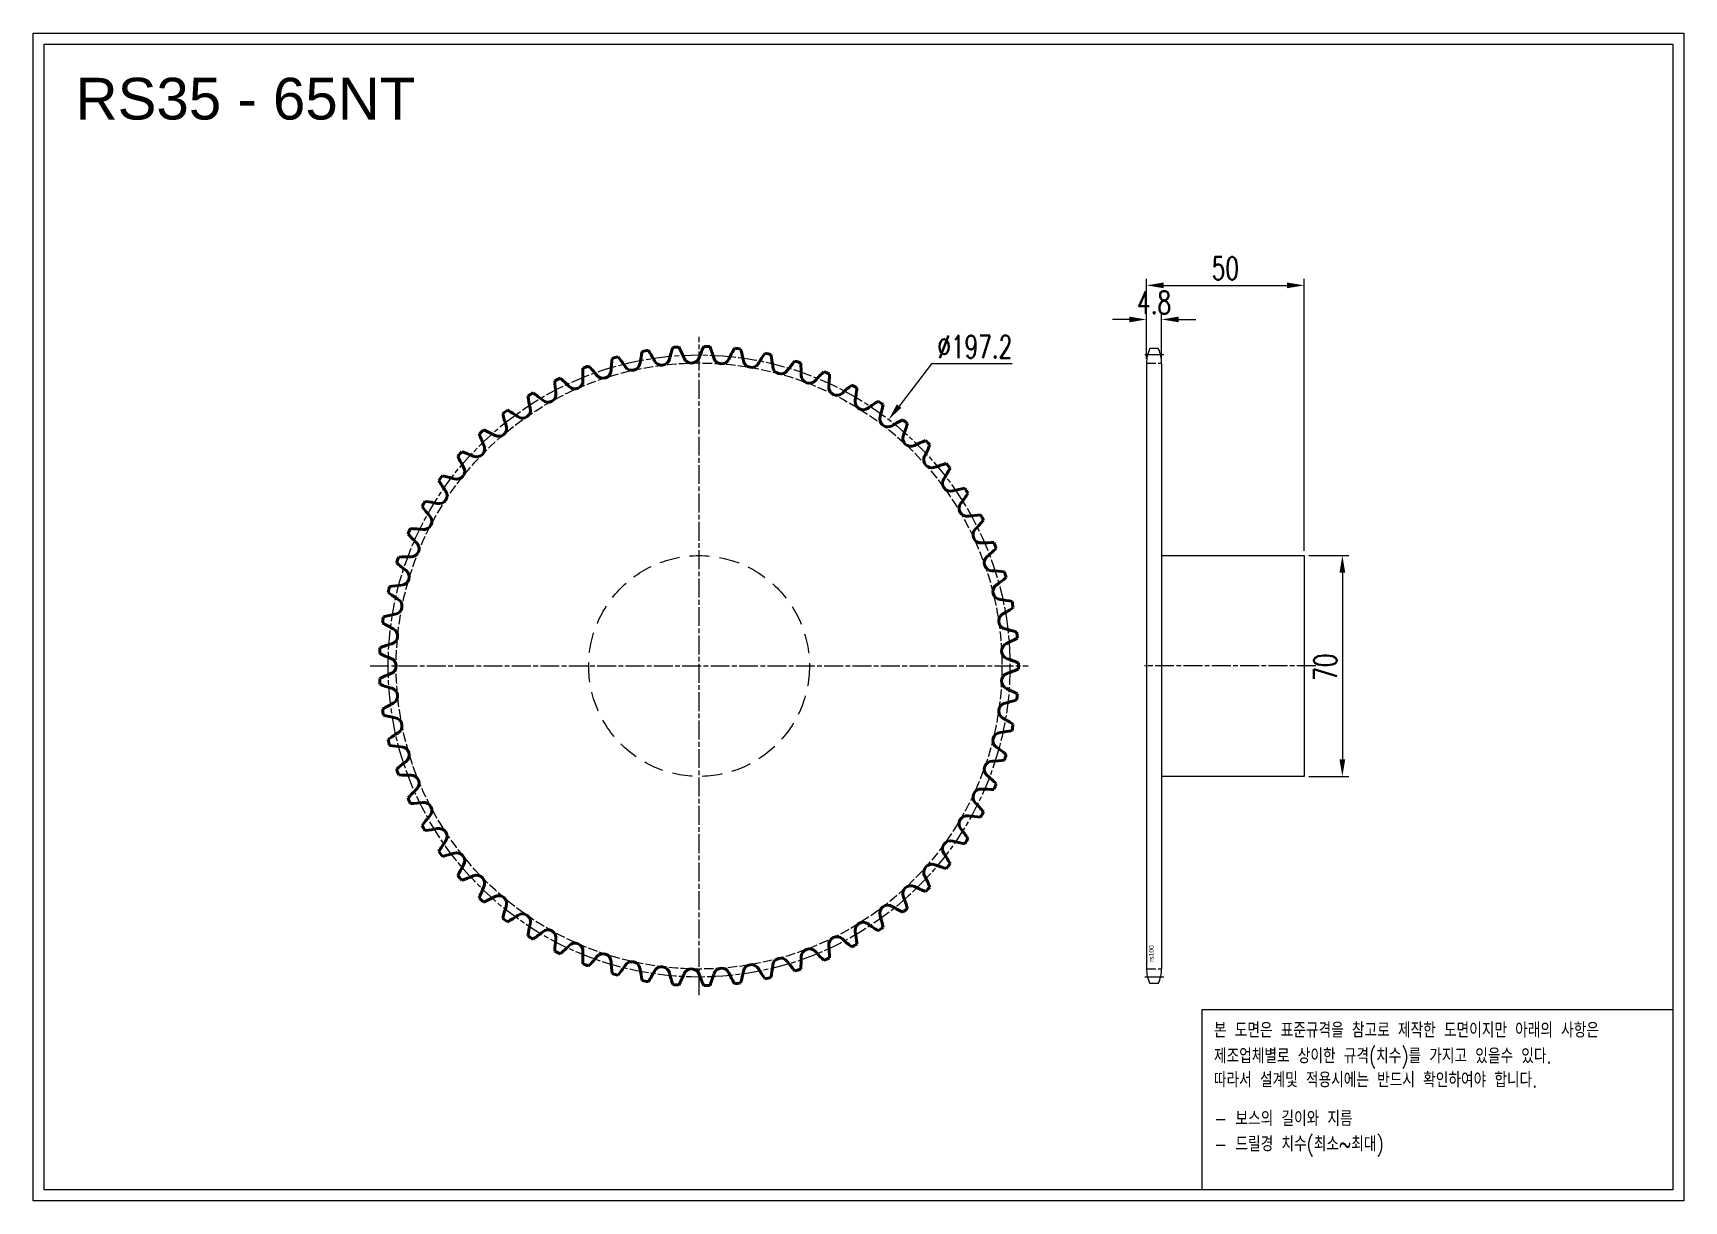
# Model space of a CAD drawing. Header units: millimetres. Extents: x -41599 to -41075, y 2587 to 2957.
import ezdxf

# ---------------------------------------------------------------- set-up
doc = ezdxf.new("R2010")
doc.units = ezdxf.units.MM
for name, pattern in [('AM_ISO02W050', [7.5, 6, -1.5]), ('AM_ISO02W050x2', [3.75, 3, -0.75]), ('AM_ISO08W050', [18, 12, -1.5, 3, -1.5]), ('AM_ISO08W050x2', [9, 6, -0.75, 1.5, -0.75]), ('HIDDEN', [9.525, 6.35, -3.175])]:
    doc.linetypes.add(name, pattern=pattern)
for name, color, linetype, lineweight in [('AM_0N', 7, 'Continuous', 50), ('AM_3N', 6, 'AM_ISO02W050', 25), ('AM_7', 4, 'AM_ISO08W050', 25), ('AM_7N', 4, 'AM_ISO08W050', 25)]:
    doc.layers.add(name, color=color, linetype=linetype, lineweight=lineweight)
doc.layers.add('HL', color=2, linetype='HIDDEN')
doc.layers.add('S-DIM', color=7, linetype='Continuous')
doc.styles.add('HAN', font='ROMANS.shx', dxfattribs={"width": 0.7, "bigfont": 'whgtxt.shx'})
doc.styles.add('HSG', font='SIMPLEX.shx', dxfattribs={"width": 0.7, "bigfont": 'HSG.shx'})
doc.styles.get("Standard").update_dxf_attribs({"font": 'arial.ttf'})
doc.dimstyles.new('APP16', dxfattribs={"dimscale": 3, "dimtxt": 2.4, "dimasz": 1.8, "dimexe": 0.7, "dimexo": 0.5, "dimgap": 0.6, "dimtad": 1, "dimtoh": 1, "dimdec": 1, "dimrnd": 0.01, "dimzin": 9, "dimdsep": 46, "dimtxsty": 'HSG', "dimcen": 0, "dimclrd": 1, "dimclre": 1, "dimclrt": 256, "dimazin": 2, "dimtp": 1, "dimtm": 1, "dimtfac": 0.5, "dimtdec": 1, "dimtofl": 0, "dimtmove": 0, "dimatfit": 3, "dimfxl": 0, "dimtvp": 1, "dimtolj": 2, "dimlwd": -1, "dimlwe": -1, "dimarcsym": 0})

# ---------------------------------------------------------------- blocks, each defined once
blk = doc.blocks.new('*D1')
at = {"layer": 'Defpoints', "color": 0, "transparency": 16777216}
for p in [(-41195.82, 2791.41), (-41195.82, 2721.41), (-41183.71, 2721.41)]:
    blk.add_point(p, dxfattribs=at)
at = {"layer": 'S-DIM', "color": 1, "transparency": 16777216}
for p, q in [((-41194.32, 2791.41), (-41181.61, 2791.41)), ((-41183.71, 2786.01), (-41183.71, 2726.81)), ((-41194.32, 2721.41), (-41181.61, 2721.41))]:
    blk.add_line(p, q, dxfattribs=at)
for points in [[(-41184.61, 2786.01), (-41182.81, 2786.01), (-41183.71, 2791.41)], [(-41184.61, 2726.81), (-41182.81, 2726.81), (-41183.71, 2721.41)]]:
    blk.add_solid(points, dxfattribs=at)
at = {"layer": 'S-DIM', "transparency": 16777216, "insert": (-41189.11, 2756.02), "char_height": 7.2, "attachment_point": 5, "rotation": 90, "style": 'HSG'}
blk.add_mtext('\\A2;70', dxfattribs=at)
blk = doc.blocks.new('*D2')
at = {"layer": 'Defpoints', "color": 0, "transparency": 16777216}
for p in [(-41241.02, 2866.24), (-41245.82, 2852.26), (-41241.02, 2852.26)]:
    blk.add_point(p, dxfattribs=at)
at = {"layer": 'S-DIM', "color": 1, "transparency": 16777216}
for p, q in [((-41251.22, 2866.24), (-41256.62, 2866.24)), ((-41245.82, 2853.76), (-41245.82, 2868.34)), ((-41241.02, 2853.76), (-41241.02, 2868.34)), ((-41235.62, 2866.24), (-41230.22, 2866.24))]:
    blk.add_line(p, q, dxfattribs=at)
for points in [[(-41251.22, 2867.14), (-41251.22, 2865.34), (-41245.82, 2866.24)], [(-41235.62, 2867.14), (-41235.62, 2865.34), (-41241.02, 2866.24)]]:
    blk.add_solid(points, dxfattribs=at)
at = {"layer": 'S-DIM', "transparency": 16777216, "insert": (-41243.42, 2871.64), "char_height": 7.2, "attachment_point": 5, "style": 'HSG'}
blk.add_mtext('\\A2;4.8', dxfattribs=at)
blk = doc.blocks.new('*D3')
at = {"layer": 'Defpoints', "color": 0, "transparency": 16777216}
for p in [(-41195.82, 2877.04), (-41245.82, 2852.26), (-41195.82, 2791.41)]:
    blk.add_point(p, dxfattribs=at)
at = {"layer": 'S-DIM', "color": 1, "transparency": 16777216}
for p, q in [((-41245.82, 2853.76), (-41245.82, 2879.14)), ((-41240.42, 2877.04), (-41201.22, 2877.04)), ((-41195.82, 2792.91), (-41195.82, 2879.14))]:
    blk.add_line(p, q, dxfattribs=at)
for points in [[(-41240.42, 2877.94), (-41240.42, 2876.14), (-41245.82, 2877.04)], [(-41201.22, 2877.94), (-41201.22, 2876.14), (-41195.82, 2877.04)]]:
    blk.add_solid(points, dxfattribs=at)
at = {"layer": 'S-DIM', "transparency": 16777216, "insert": (-41220.82, 2882.44), "char_height": 7.2, "attachment_point": 5, "style": 'HSG'}
blk.add_mtext('\\A2;50', dxfattribs=at)
blk = doc.blocks.new('*D4')
at = {"layer": 'Defpoints', "color": 0, "transparency": 16777216}
for p in [(-41327.55, 2834.52), (-41447.81, 2678.29)]:
    blk.add_point(p, dxfattribs=at)
at = {"layer": 'S-DIM', "color": 1, "transparency": 16777216}
for p, q in [((-41313.94, 2852.2), (-41324.26, 2838.8)), ((-41288.38, 2852.2), (-41313.94, 2852.2))]:
    blk.add_line(p, q, dxfattribs=at)
blk.add_solid([(-41324.97, 2839.35), (-41323.54, 2838.25), (-41327.55, 2834.52)], dxfattribs=at)
at = {"layer": 'S-DIM', "transparency": 16777216, "insert": (-41300.26, 2857.6), "char_height": 7.2, "attachment_point": 5, "style": 'HSG'}
blk.add_mtext('\\A2;∅197.2', dxfattribs=at)
blk = doc.blocks.new('notice1')
at = {"color": 4}
blk.add_lwpolyline([(-22142.12, 1735.9), (-22053.8, 1735.9), (-22053.8, 1702.07), (-22142.12, 1702.07)], close=True, dxfattribs=at)
at = {"color": 4, "style": 'HAN', "width": 0.8}
for s, p in [('본 도면은 표준규격을 참고로 제작한 도면이지만 아래의 사항은', (-22139.9, 1730.62)), ('제조업체별로 상이한 규격(치수)를 가지고 있을수 있다.', (-22139.9, 1725.78)), ('따라서 설계및 적용시에는 반드시 확인하여야 합니다.', (-22139.9, 1721.28)), ('- 보스의 길이와 지름', (-22139.9, 1714.03)), ('- 드릴경 치수(최소~최대)', (-22139.9, 1709.27))]:
    blk.add_text(s, height=2.7949, dxfattribs=at).set_placement(p)

msp = doc.modelspace()

# ---------------------------------------------------------------- linework, layer by layer
for p, q in [((-41242.09, 2857.06), (-41244.75, 2857.06)), ((-41245.82, 2852.26), (-41245.82, 2660.55)), ((-41241.02, 2852.26), (-41241.02, 2660.55)), ((-41242.09, 2655.75), (-41244.75, 2655.75))]:
    msp.add_line(p, q)
for points in [[(-41598.87, 2957.01), (-41075.39, 2957.01), (-41075.39, 2586.87), (-41598.87, 2586.87)], [(-41595.35, 2953.49), (-41078.91, 2953.49), (-41078.91, 2590.39), (-41595.35, 2590.39)]]:
    msp.add_lwpolyline(points, close=True)
msp.add_lwpolyline([(-41241.02, 2791.41), (-41195.82, 2791.41), (-41195.82, 2721.41), (-41241.02, 2721.41)])
for centre, start, end in [((-41234.52, 2852.26), 154.8633, 180), ((-41252.32, 2852.26), 0, 25.1367), ((-41234.52, 2660.55), 180, 205.1367), ((-41252.32, 2660.55), 334.8633, 0)]:
    msp.add_arc(centre, 11.3, start, end)
at = {"layer": 'AM_0N'}
for centre, radius, start, end in [((-41374.79, 2848.14), 40.84, 171.8837, 177.3077), ((-41387.68, 2756.41), 101.32, 104.6875, 105.7741), ((-41445.3, 2828.95), 40.84, 33.1538, 38.5778), ((-41365.99, 2846.47), 40.84, 166.3453, 171.7692), ((-41387.68, 2756.41), 101.32, 99.149, 100.2356), ((-41438.03, 2834.17), 40.84, 27.6154, 33.0393), ((-41399.56, 2854.29), 2.57, 207.6154, 346.2308), ((-41357.4, 2843.96), 40.84, 160.8068, 166.2308), ((-41387.68, 2756.41), 101.32, 93.6105, 94.6972), ((-41430.29, 2838.66), 40.84, 22.0769, 27.5009), ((-41390.06, 2854.98), 2.57, 202.0769, 340.6923), ((-41349.09, 2840.63), 40.84, 155.2684, 160.6923), ((-41387.68, 2756.41), 101.32, 88.0721, 89.1587), ((-41422.15, 2842.39), 40.84, 16.5385, 21.9624), ((-41380.54, 2854.75), 2.57, 196.5385, 335.1538), ((-41341.15, 2836.51), 40.84, 149.7299, 155.1538), ((-41387.68, 2756.41), 101.32, 82.5336, 83.6202), ((-41413.69, 2845.32), 40.84, 11, 16.424), ((-41371.08, 2853.6), 2.57, 191, 329.6154), ((-41333.63, 2831.64), 40.84, 144.1914, 149.6154), ((-41387.68, 2756.41), 101.32, 76.9951, 78.0818), ((-41404.99, 2847.41), 40.84, 5.4615, 10.8855), ((-41326.62, 2826.08), 40.84, 138.653, 144.0769), ((-41387.68, 2756.41), 101.32, 71.4567, 72.5433), ((-41383.7, 2848.96), 40.84, 177.4222, 182.8462), ((-41387.68, 2756.41), 101.32, 110.2259, 111.3125), ((-41452.03, 2823.05), 40.84, 38.6923, 44.1163), ((-41418.15, 2850.18), 2.57, 218.6923, 357.3077), ((-41408.96, 2852.69), 2.57, 213.1538, 351.7692), ((-41361.78, 2851.54), 2.57, 185.4615, 324.0769), ((-41396.12, 2848.66), 40.84, 359.9231, 5.347), ((-41352.71, 2848.6), 2.57, 179.9231, 318.5385), ((-41320.18, 2819.86), 40.84, 133.1145, 138.5385), ((-41387.68, 2756.41), 101.32, 65.9182, 67.0049), ((-41387.18, 2849.04), 40.84, 354.3846, 359.8086), ((-41387.68, 2756.41), 101.32, 121.3028, 122.3895), ((-41463.63, 2809.44), 40.84, 49.7692, 55.1932), ((-41435.6, 2842.58), 2.57, 229.7692, 8.3846), ((-41387.68, 2756.41), 101.32, 115.7644, 116.851), ((-41392.65, 2848.91), 40.84, 182.9607, 188.3846), ((-41458.16, 2816.52), 40.84, 44.2308, 49.6547), ((-41427.06, 2846.8), 2.57, 224.2308, 2.8462), ((-41343.98, 2844.8), 2.57, 174.3846, 313), ((-41314.38, 2813.05), 40.84, 127.576, 133), ((-41387.68, 2756.41), 101.32, 60.3798, 61.4664), ((-41378.24, 2848.56), 40.84, 348.8462, 354.2701), ((-41387.68, 2756.41), 101.32, 126.8413, 127.9279), ((-41468.4, 2801.86), 40.84, 55.3077, 60.7316), ((-41443.69, 2837.55), 2.57, 235.3077, 13.9231), ((-41401.56, 2848), 40.84, 188.4991, 193.9231), ((-41335.65, 2840.17), 2.57, 168.8462, 307.4615), ((-41309.25, 2805.71), 40.84, 122.0376, 127.4615), ((-41387.68, 2756.41), 101.32, 54.8413, 55.9279), ((-41369.39, 2847.22), 40.84, 343.3077, 348.7316), ((-41451.26, 2831.77), 2.57, 240.8462, 19.4615), ((-41410.33, 2846.23), 40.84, 194.0376, 199.4615), ((-41327.81, 2834.75), 2.57, 163.3077, 301.9231), ((-41304.86, 2797.91), 40.84, 116.4991, 121.9231), ((-41387.68, 2756.41), 101.32, 49.3028, 50.3895), ((-41360.71, 2845.03), 40.84, 337.7692, 343.1932), ((-41387.68, 2756.41), 101.32, 132.3798, 133.4664), ((-41418.9, 2843.63), 40.84, 199.576, 205), ((-41472.41, 2793.86), 40.84, 60.8462, 66.2701), ((-41320.53, 2828.61), 2.57, 157.7692, 296.3846), ((-41301.24, 2789.72), 40.84, 110.9607, 116.3846), ((-41387.68, 2756.41), 101.32, 43.7644, 44.851), ((-41387.68, 2756.41), 101.32, 137.9182, 139.0049), ((-41427.17, 2840.21), 40.84, 205.1145, 210.5385), ((-41475.63, 2785.51), 40.84, 66.3846, 71.8086), ((-41458.24, 2825.28), 2.57, 246.3846, 25), ((-41313.88, 2821.79), 2.57, 152.2308, 290.8462), ((-41352.28, 2842.02), 40.84, 332.2308, 337.6547), ((-41387.68, 2756.41), 101.32, 143.4567, 144.5433), ((-41478.02, 2776.88), 40.84, 71.9231, 77.347), ((-41464.56, 2818.15), 2.57, 251.9231, 30.5385), ((-41298.43, 2781.22), 40.84, 105.4222, 110.8462), ((-41344.19, 2838.2), 40.84, 326.6923, 332.1163), ((-41387.68, 2756.41), 101.32, 38.2259, 39.3125), ((-41470.16, 2810.44), 2.57, 257.4615, 36.0769), ((-41435.07, 2836), 40.84, 210.653, 216.0769), ((-41307.91, 2814.36), 2.57, 146.6923, 285.3077), ((-41296.45, 2772.49), 40.84, 99.8837, 105.3077), ((-41387.68, 2756.41), 101.32, 32.6875, 33.7741), ((-41387.68, 2756.41), 101.32, 148.9951, 150.0818), ((-41442.53, 2831.06), 40.84, 216.1914, 221.6154), ((-41479.58, 2768.07), 40.84, 77.4615, 82.8855), ((-41302.69, 2806.39), 2.57, 141.1538, 279.7692), ((-41336.5, 2833.62), 40.84, 321.1538, 326.5778), ((-41474.99, 2802.23), 2.57, 263, 41.6154), ((-41295.32, 2763.61), 40.84, 94.3453, 99.7692), ((-41329.28, 2828.32), 40.84, 315.6154, 321.0393), ((-41387.68, 2756.41), 101.32, 27.149, 28.2356), ((-41387.68, 2756.41), 101.32, 154.5336, 155.6202), ((-41449.48, 2825.42), 40.84, 221.7299, 227.1538), ((-41480.28, 2759.14), 40.84, 83, 88.424), ((-41479, 2793.59), 2.57, 268.5385, 47.1538), ((-41298.26, 2797.96), 2.57, 135.6154, 274.2308), ((-41295.06, 2754.67), 40.84, 88.8068, 94.2308), ((-41387.68, 2756.41), 101.32, 21.6105, 22.6972), ((-41387.68, 2756.41), 101.32, 160.0721, 161.1587), ((-41480.11, 2750.19), 40.84, 88.5385, 93.9624), ((-41294.67, 2789.13), 2.57, 130.0769, 268.6923), ((-41322.61, 2822.35), 40.84, 310.0769, 315.5009), ((-41455.85, 2819.13), 40.84, 227.2684, 232.6923), ((-41482.16, 2784.6), 2.57, 274.0769, 52.6923), ((-41295.66, 2745.74), 40.84, 83.2684, 88.6923), ((-41387.68, 2756.41), 101.32, 16.0721, 17.1587), ((-41387.68, 2756.41), 101.32, 165.6105, 166.6972), ((-41479.08, 2741.3), 40.84, 94.0769, 99.5009), ((-41291.94, 2780), 2.57, 124.5385, 263.1538), ((-41316.55, 2815.76), 40.84, 304.5385, 309.9624), ((-41461.59, 2812.26), 40.84, 232.8068, 238.2308), ((-41484.44, 2775.35), 2.57, 279.6154, 58.2308), ((-41297.12, 2736.91), 40.84, 77.7299, 83.1538), ((-41311.16, 2808.62), 40.84, 299, 304.424), ((-41387.68, 2756.41), 101.32, 10.5336, 11.6202), ((-41387.68, 2756.41), 101.32, 171.149, 172.2356), ((-41466.63, 2804.86), 40.84, 238.3453, 243.7692), ((-41477.19, 2732.55), 40.84, 99.6154, 105.0393), ((-41290.11, 2770.65), 2.57, 119, 257.6154), ((-41485.82, 2765.92), 2.57, 285.1538, 63.7692), ((-41299.42, 2728.26), 40.84, 72.1914, 77.6154), ((-41306.48, 2800.99), 40.84, 293.4615, 298.8855), ((-41387.68, 2756.41), 101.32, 4.9951, 6.0818), ((-41387.68, 2756.41), 101.32, 176.6875, 177.7741), ((-41470.94, 2797.02), 40.84, 243.8837, 249.3077), ((-41474.47, 2724.02), 40.84, 105.1538, 110.5778), ((-41486.28, 2756.41), 2.57, 290.6923, 69.3077), ((-41289.19, 2761.17), 2.57, 113.4615, 252.0769), ((-41470.94, 2715.8), 40.84, 110.6923, 116.1163), ((-41289.19, 2751.64), 2.57, 107.9231, 246.5385), ((-41302.55, 2719.87), 40.84, 66.653, 72.0769), ((-41302.55, 2792.95), 40.84, 287.9231, 293.347), ((-41387.68, 2756.41), 101.32, 359.4567, 0.5433), ((-41387.68, 2756.41), 101.32, 182.2259, 183.3125), ((-41474.47, 2788.79), 40.84, 249.4222, 254.8462), ((-41485.82, 2746.89), 2.57, 296.2308, 74.8462), ((-41306.48, 2711.82), 40.84, 61.1145, 66.5385), ((-41466.63, 2707.95), 40.84, 116.2308, 121.6547), ((-41290.11, 2742.16), 2.57, 102.3846, 241), ((-41299.42, 2784.56), 40.84, 282.3846, 287.8086), ((-41387.68, 2756.41), 101.32, 353.9182, 355.0049), ((-41387.68, 2756.41), 101.32, 187.7644, 188.851), ((-41477.19, 2780.26), 40.84, 254.9607, 260.3846), ((-41484.44, 2737.46), 2.57, 301.7692, 80.3846), ((-41311.16, 2704.19), 40.84, 55.576, 61), ((-41387.68, 2756.41), 101.32, 348.3798, 349.4664), ((-41461.59, 2700.56), 40.84, 121.7692, 127.1932), ((-41387.68, 2756.41), 101.32, 193.3028, 194.3895), ((-41291.94, 2732.81), 2.57, 96.8462, 235.4615), ((-41297.12, 2775.91), 40.84, 276.8462, 282.2701), ((-41479.08, 2771.51), 40.84, 260.4991, 265.9231), ((-41482.16, 2728.21), 2.57, 307.3077, 85.9231), ((-41316.55, 2697.05), 40.84, 50.0376, 55.4615), ((-41387.68, 2756.41), 101.32, 342.8413, 343.9279), ((-41455.85, 2693.69), 40.84, 127.3077, 132.7316), ((-41387.68, 2756.41), 101.32, 198.8413, 199.9279), ((-41294.67, 2723.68), 2.57, 91.3077, 229.9231), ((-41295.66, 2767.08), 40.84, 271.3077, 276.7316), ((-41480.11, 2762.62), 40.84, 266.0376, 271.4615), ((-41449.48, 2687.4), 40.84, 132.8462, 138.2701), ((-41479, 2719.23), 2.57, 312.8462, 91.4615), ((-41298.26, 2714.86), 2.57, 85.7692, 224.3846), ((-41295.06, 2758.15), 40.84, 265.7692, 271.1932), ((-41322.61, 2690.47), 40.84, 44.4991, 49.9231), ((-41387.68, 2756.41), 101.32, 337.3028, 338.3895), ((-41387.68, 2756.41), 101.32, 204.3798, 205.4664), ((-41480.28, 2753.67), 40.84, 271.576, 277), ((-41474.99, 2710.59), 2.57, 318.3846, 97), ((-41329.28, 2684.49), 40.84, 38.9607, 44.3846), ((-41442.53, 2681.76), 40.84, 138.3846, 143.8086), ((-41302.69, 2706.42), 2.57, 80.2308, 218.8462), ((-41295.32, 2749.2), 40.84, 260.2308, 265.6547), ((-41387.68, 2756.41), 101.32, 331.7644, 332.851), ((-41387.68, 2756.41), 101.32, 209.9182, 211.0049), ((-41479.58, 2744.75), 40.84, 277.1145, 282.5385), ((-41470.16, 2702.37), 2.57, 323.9231, 102.5385), ((-41336.5, 2679.19), 40.84, 33.4222, 38.8462), ((-41387.68, 2756.41), 101.32, 326.2259, 327.3125), ((-41435.07, 2676.81), 40.84, 143.9231, 149.347), ((-41387.68, 2756.41), 101.32, 215.4567, 216.5433), ((-41478.02, 2735.93), 40.84, 282.653, 288.0769), ((-41464.56, 2694.67), 2.57, 329.4615, 108.0769), ((-41307.91, 2698.45), 2.57, 74.6923, 213.3077), ((-41344.19, 2674.61), 40.84, 27.8837, 33.3077), ((-41296.45, 2740.32), 40.84, 254.6923, 260.1163), ((-41427.17, 2672.61), 40.84, 149.4615, 154.8855), ((-41313.88, 2691.02), 2.57, 69.1538, 207.7692), ((-41298.43, 2731.59), 40.84, 249.1538, 254.5778), ((-41387.68, 2756.41), 101.32, 320.6875, 321.7741), ((-41387.68, 2756.41), 101.32, 220.9951, 222.0818), ((-41475.63, 2727.31), 40.84, 288.1914, 293.6154), ((-41458.24, 2687.53), 2.57, 335, 113.6154), ((-41418.9, 2669.19), 40.84, 155, 160.424), ((-41320.53, 2684.21), 2.57, 63.6154, 202.2308), ((-41301.24, 2723.09), 40.84, 243.6154, 249.0393), ((-41352.28, 2670.8), 40.84, 22.3453, 27.7692), ((-41387.68, 2756.41), 101.32, 315.149, 316.2356), ((-41387.68, 2756.41), 101.32, 226.5336, 227.6202), ((-41472.41, 2718.95), 40.84, 293.7299, 299.1538), ((-41451.26, 2681.05), 2.57, 340.5385, 119.1538), ((-41327.81, 2678.06), 2.57, 58.0769, 196.6923), ((-41360.71, 2667.78), 40.84, 16.8068, 22.2308), ((-41410.33, 2666.58), 40.84, 160.5385, 165.9624), ((-41387.68, 2756.41), 101.32, 232.0721, 233.1587), ((-41468.4, 2710.95), 40.84, 299.2684, 304.6923), ((-41443.69, 2675.26), 2.57, 346.0769, 124.6923), ((-41335.65, 2672.65), 2.57, 52.5385, 191.1538), ((-41369.39, 2665.59), 40.84, 11.2684, 16.6923), ((-41304.86, 2714.91), 40.84, 238.0769, 243.5009), ((-41387.68, 2756.41), 101.32, 309.6105, 310.6972), ((-41401.56, 2664.82), 40.84, 166.0769, 171.5009), ((-41387.68, 2756.41), 101.32, 237.6105, 238.6972), ((-41463.63, 2703.37), 40.84, 304.8068, 310.2308), ((-41435.6, 2670.23), 2.57, 351.6154, 130.2308), ((-41392.65, 2663.9), 40.84, 171.6154, 177.0393), ((-41343.98, 2668.02), 2.57, 47, 185.6154), ((-41314.38, 2699.77), 40.84, 227, 232.424), ((-41378.24, 2664.25), 40.84, 5.7299, 11.1538), ((-41309.25, 2707.11), 40.84, 232.5385, 237.9624), ((-41387.68, 2756.41), 101.32, 304.0721, 305.1587), ((-41387.68, 2756.41), 101.32, 243.149, 244.2356), ((-41458.16, 2696.29), 40.84, 310.3453, 315.7692), ((-41427.06, 2666.01), 2.57, 357.1538, 135.7692), ((-41383.7, 2663.86), 40.84, 177.1538, 182.5778), ((-41418.15, 2662.63), 2.57, 2.6923, 141.3077), ((-41352.71, 2664.21), 2.57, 41.4615, 180.0769), ((-41320.18, 2692.96), 40.84, 221.4615, 226.8855), ((-41387.18, 2663.77), 40.84, 0.1914, 5.6154), ((-41387.68, 2756.41), 101.32, 298.5336, 299.6202), ((-41387.68, 2756.41), 101.32, 248.6875, 249.7741), ((-41452.03, 2689.77), 40.84, 315.8837, 321.3077), ((-41374.79, 2664.67), 40.84, 182.6923, 188.1163), ((-41445.3, 2683.87), 40.84, 321.4222, 326.8462), ((-41408.96, 2660.13), 2.57, 8.2308, 146.8462), ((-41365.99, 2666.34), 40.84, 188.2308, 193.6547), ((-41438.03, 2678.65), 40.84, 326.9607, 332.3846), ((-41399.56, 2658.53), 2.57, 13.7692, 152.3846), ((-41390.06, 2657.84), 2.57, 19.3077, 157.9231), ((-41380.54, 2658.07), 2.57, 24.8462, 163.4615), ((-41413.69, 2667.5), 40.84, 343.576, 349), ((-41371.08, 2659.21), 2.57, 30.3846, 169), ((-41333.63, 2681.17), 40.84, 210.3846, 215.8086), ((-41404.99, 2665.4), 40.84, 349.1145, 354.5385), ((-41361.78, 2661.27), 2.57, 35.9231, 174.5385), ((-41326.62, 2686.74), 40.84, 215.9231, 221.347), ((-41387.68, 2756.41), 101.32, 287.4567, 288.5433), ((-41396.12, 2664.16), 40.84, 354.653, 0.0769), ((-41387.68, 2756.41), 101.32, 292.9951, 294.0818), ((-41387.68, 2756.41), 101.32, 254.2259, 255.3125), ((-41387.68, 2756.41), 101.32, 259.7644, 260.851), ((-41357.4, 2668.86), 40.84, 193.7692, 199.1932), ((-41387.68, 2756.41), 101.32, 265.3028, 266.3895), ((-41430.29, 2674.15), 40.84, 332.4991, 337.9231), ((-41349.09, 2672.19), 40.84, 199.3077, 204.7316), ((-41387.68, 2756.41), 101.32, 270.8413, 271.9279), ((-41422.15, 2670.42), 40.84, 338.0376, 343.4615), ((-41341.15, 2676.31), 40.84, 204.8462, 210.2701), ((-41387.68, 2756.41), 101.32, 276.3798, 277.4664), ((-41387.68, 2756.41), 101.32, 281.9182, 283.0049)]:
    msp.add_arc(centre, radius, start, end, dxfattribs=at)
at = {"layer": 'AM_3N', "linetype": 'AM_ISO02W050x2'}
for p, q in [((-41245.82, 2852.42), (-41241.02, 2852.42)), ((-41245.82, 2660.4), (-41241.02, 2660.4))]:
    msp.add_line(p, q, dxfattribs=at)
msp.add_circle((-41387.68, 2756.41), 96.04, dxfattribs=at)
at = {"layer": 'AM_7', "linetype": 'AM_ISO08W050x2'}
for p, q in [((-41240.36, 2854.98), (-41246.48, 2854.98)), ((-41192.1, 2756.41), (-41246.48, 2756.41)), ((-41192.1, 2756.41), (-41246.48, 2756.41)), ((-41192.1, 2756.41), (-41246.48, 2756.41)), ((-41192.1, 2756.41), (-41246.48, 2756.41)), ((-41192.1, 2756.41), (-41246.48, 2756.41)), ((-41240.36, 2657.83), (-41246.48, 2657.83))]:
    msp.add_line(p, q, dxfattribs=at)
msp.add_circle((-41387.68, 2756.41), 98.58, dxfattribs=at)
at = {"layer": 'AM_7N', "linetype": 'AM_ISO08W050x2'}
for p, q in [((-41387.68, 2652.09), (-41387.68, 2860.73)), ((-41492, 2756.41), (-41283.36, 2756.41))]:
    msp.add_line(p, q, dxfattribs=at)
at = {"layer": 'HL'}
msp.add_circle((-41387.68, 2756.41), 35, dxfattribs=at)

# ---------------------------------------------------------------- block references
at = {"xscale": 1.69, "yscale": 1.69, "zscale": 1.69}
msp.add_blockref('notice1', (-3807.99, -286.1), dxfattribs=at)

# ---------------------------------------------------------------- texts
msp.add_text('RS35 - 65NT', height=13.2194).set_placement((-41585.39, 2929.6))
at = {"insert": (-41245.03, 2662.62), "char_height": 1.512, "width": 6.5009, "attachment_point": 1, "rotation": 90}
msp.add_mtext('rs100', dxfattribs=at)

# ---------------------------------------------------------------- dimensions: what is measured, and where the dimension line sits
at = {"layer": 'S-DIM'}
dim = msp.add_linear_dim(base=(-41195.82, 2877.04), p1=(-41245.82, 2852.26), p2=(-41195.82, 2791.41), dimstyle='APP16', dxfattribs=at)
dim.commit()
dim.dimension.update_dxf_attribs({"geometry": '*D3', "text_midpoint": (-41220.82, 2882.44)})
dim = msp.add_linear_dim(base=(-41241.02, 2866.24), p1=(-41245.82, 2852.26), p2=(-41241.02, 2852.26), dimstyle='APP16', dxfattribs=at)
dim.commit()
dim.dimension.update_dxf_attribs({"geometry": '*D2', "text_midpoint": (-41243.42, 2866.24), "dimtype": 128})
dim = msp.add_diameter_dim_2p(p1=(-41447.81, 2678.29), p2=(-41327.55, 2834.52), dimstyle='APP16', dxfattribs=at)
dim.commit()
dim.dimension.update_dxf_attribs({"geometry": '*D4', "text_midpoint": (-41300.26, 2852.2), "dimtype": 131})
dim = msp.add_linear_dim(base=(-41183.71, 2721.41), p1=(-41195.82, 2791.41), p2=(-41195.82, 2721.41), angle=90, dimstyle='APP16', dxfattribs=at)
dim.commit()
dim.dimension.update_dxf_attribs({"geometry": '*D1', "text_midpoint": (-41183.71, 2756.02), "dimtype": 128})

doc.saveas('drawing.dxf')
